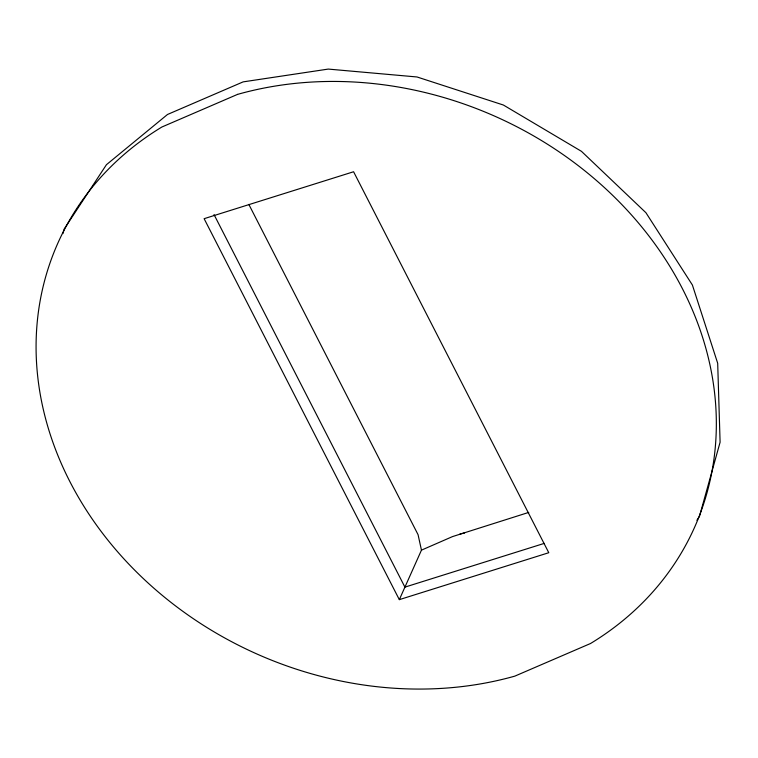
<?xml version="1.0" encoding="UTF-8"?>
<svg xmlns="http://www.w3.org/2000/svg" width="758" height="758" viewBox="0 0 758 758"><rect width="100%" height="100%" fill="white"/><g stroke="black" fill="none" stroke-linecap="round" stroke-linejoin="round"><path stroke-width="1.14" d="M62.895 233.597L64.146 229.106L106.433 164.704L167.49 114.486L243.157 81.873L328.271 69.082L417.033 76.975L503.388 105.03L581.462 151.335L645.93 212.723L692.395 285.017L717.693 363.29L720.1 442.208L699.454 516.388L696.896 520.291M399.324 599.644L548.783 552.715L353.588 171.753L204.12 218.683L399.324 599.644L421.457 550.147L418.075 534.703L248.842 204.423M421.457 550.147L452.573 536.569L528.771 512.399M544.272 543.382L404.914 587.128L214.031 214.59M459.983 533.992L464.531 532.988M237.557 94.38L161.899 127.003A348.623 294.028 24.1 0 0 86.365 510.2A348.623 294.028 24.1 0 0 514.843 676.127L590.51 643.514A348.623 294.028 24.1 0 0 666.045 260.307A348.623 294.028 24.1 0 0 237.557 94.38"/></g></svg>
